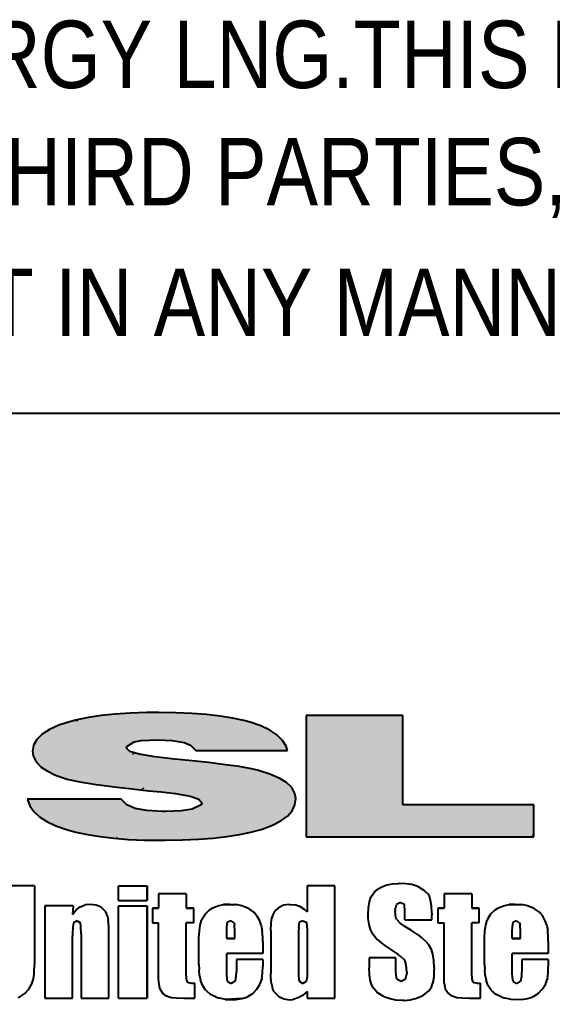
# Model space of a CAD drawing. Header units: millimetres. Extents: x -122 to 473, y -100 to 321.
# Drawn here: x 414.34 to 421.53, y -9.21 to 4.02 of the extents above; entities that cross this region are included whole.
import ezdxf

# ---------------------------------------------------------------- set-up
doc = ezdxf.new("R2010")
doc.units = ezdxf.units.MM
doc.styles.add('Arial Narrow', font='ARIALN.TTF', dxfattribs={"height": 0.2})

# ---------------------------------------------------------------- blocks, each defined once
blk = doc.blocks.new('Unknown-234528872-4356')
at = {"linetype": 'Continuous'}
for points in [[(416.447, -5.329), (416.217, -5.326), (414.569, -5.689)], [(416.217, -5.326), (416.051, -5.327), (414.569, -5.689)], [(416.051, -5.327), (415.832, -5.335), (414.569, -5.689)], [(416.661, -5.338), (416.447, -5.329), (414.569, -5.689)], [(415.832, -5.335), (415.628, -5.348), (414.569, -5.689)], [(416.86, -5.354), (416.661, -5.338), (414.569, -5.689)], [(415.628, -5.348), (415.44, -5.369), (414.569, -5.689)], [(417.044, -5.375), (416.86, -5.354), (414.569, -5.689)], [(415.44, -5.369), (415.268, -5.395), (414.569, -5.689)], [(417.213, -5.402), (417.044, -5.375), (414.569, -5.689)], [(415.268, -5.395), (415.11, -5.426), (414.569, -5.689)], [(417.365, -5.436), (417.213, -5.402), (414.569, -5.689)], [(419.511, -5.368), (418.207, -5.368), (419.511, -6.57)], [(418.207, -5.368), (418.207, -7.005), (419.511, -6.57)], [(415.11, -5.426), (414.967, -5.465), (414.569, -5.689)], [(417.448, -5.458), (417.365, -5.436), (414.569, -5.689)], [(417.593, -5.508), (417.448, -5.458), (414.569, -5.689)], [(414.967, -5.465), (414.866, -5.499), (414.569, -5.689)], [(414.866, -5.499), (414.739, -5.556), (414.569, -5.689)], [(417.715, -5.565), (417.593, -5.508), (414.569, -5.689)], [(414.739, -5.556), (414.64, -5.619), (414.569, -5.689)], [(414.526, -5.765), (414.512, -5.847), (414.569, -5.689)], [(414.512, -5.847), (414.522, -5.913), (414.569, -5.689)], [(414.522, -5.913), (414.561, -5.991), (414.569, -5.689)], [(414.561, -5.991), (414.63, -6.063), (414.569, -5.689)], [(417.812, -5.63), (417.715, -5.565), (414.569, -5.689)], [(417.885, -5.702), (417.812, -5.63), (414.569, -5.689)], [(414.63, -6.063), (414.7, -6.111), (414.569, -5.689)], [(414.7, -6.111), (414.824, -6.171), (414.569, -5.689)], [(414.824, -6.171), (414.98, -6.224), (414.569, -5.689)], [(414.98, -6.224), (414.997, -6.23), (414.569, -5.689)], [(414.997, -6.23), (415.151, -6.261), (414.569, -5.689)], [(415.151, -6.261), (415.369, -6.296), (414.569, -5.689)], [(415.369, -6.296), (415.479, -6.311), (414.569, -5.689)], [(415.479, -6.311), (415.653, -6.334), (414.569, -5.689)], [(415.653, -6.334), (415.855, -6.357), (414.569, -5.689)], [(415.855, -6.357), (416.082, -6.382), (414.569, -5.689)], [(416.082, -6.382), (416.25, -6.398), (414.569, -5.689)], [(416.25, -6.398), (416.44, -6.42), (414.569, -5.689)], [(416.44, -6.42), (416.639, -6.456), (414.569, -5.689)], [(416.639, -6.456), (416.758, -6.497), (414.569, -5.689)], [(416.758, -6.497), (417.751, -6.848), (414.569, -5.689)], [(417.751, -6.848), (417.864, -6.789), (414.569, -5.689)], [(417.864, -6.789), (417.952, -6.724), (414.569, -5.689)], [(417.952, -6.724), (418.015, -6.652), (414.569, -5.689)], [(418.015, -6.652), (418.053, -6.573), (414.569, -5.689)], [(418.053, -6.573), (418.065, -6.488), (414.569, -5.689)], [(418.065, -6.488), (418.055, -6.418), (414.569, -5.689)], [(418.055, -6.418), (418.013, -6.34), (414.569, -5.689)], [(418.013, -6.34), (417.941, -6.27), (414.569, -5.689)], [(417.941, -6.27), (417.851, -6.216), (414.569, -5.689)], [(417.851, -6.216), (417.716, -6.158), (414.569, -5.689)], [(417.716, -6.158), (416.161, -5.925), (414.569, -5.689)], [(416.161, -5.925), (415.95, -5.89), (414.569, -5.689)], [(415.95, -5.89), (415.824, -5.851), (414.569, -5.689)], [(415.824, -5.851), (415.782, -5.808), (414.569, -5.689)], [(415.782, -5.808), (415.786, -5.786), (414.569, -5.689)], [(415.786, -5.786), (415.884, -5.723), (414.569, -5.689)], [(415.884, -5.723), (415.979, -5.706), (414.569, -5.689)], [(415.979, -5.706), (416.195, -5.695), (414.569, -5.689)], [(416.195, -5.695), (417.885, -5.702), (414.569, -5.689)], [(416.399, -5.704), (417.885, -5.702), (416.195, -5.695)], [(417.935, -5.779), (417.885, -5.702), (416.399, -5.704)], [(416.561, -5.731), (417.955, -5.839), (416.399, -5.704)], [(417.955, -5.839), (417.935, -5.779), (416.399, -5.704)], [(416.645, -5.765), (417.955, -5.839), (416.561, -5.731)], [(416.718, -5.839), (417.955, -5.839), (416.645, -5.765)], [(416.316, -5.944), (416.161, -5.925), (417.716, -6.158)], [(416.388, -5.952), (416.316, -5.944), (417.716, -6.158)], [(416.571, -5.97), (416.388, -5.952), (417.716, -6.158)], [(416.622, -5.974), (416.571, -5.97), (417.716, -6.158)], [(416.888, -6.003), (416.622, -5.974), (417.716, -6.158)], [(417.115, -6.031), (416.888, -6.003), (417.716, -6.158)], [(417.3, -6.057), (417.115, -6.031), (417.716, -6.158)], [(417.446, -6.083), (417.3, -6.057), (417.716, -6.158)], [(417.547, -6.105), (417.446, -6.083), (417.716, -6.158)], [(415.707, -6.494), (414.44, -6.494), (415.784, -6.573)], [(415.784, -6.573), (414.44, -6.494), (415.897, -6.622)], [(415.897, -6.622), (414.44, -6.494), (416.053, -6.65)], [(414.44, -6.494), (414.442, -6.502), (416.053, -6.65)], [(414.442, -6.502), (414.475, -6.585), (416.053, -6.65)], [(416.053, -6.65), (414.475, -6.585), (416.266, -6.661)], [(414.475, -6.585), (414.53, -6.662), (416.266, -6.661)], [(416.669, -6.629), (416.023, -7.047), (416.788, -6.571)], [(416.023, -7.047), (416.25, -7.05), (416.788, -6.571)], [(416.25, -7.05), (416.305, -7.05), (416.788, -6.571)], [(416.305, -7.05), (416.535, -7.046), (416.788, -6.571)], [(416.535, -7.046), (416.751, -7.036), (416.788, -6.571)], [(416.788, -6.571), (416.751, -7.036), (416.798, -6.543)], [(416.751, -7.036), (416.951, -7.021), (416.798, -6.543)], [(416.798, -6.543), (417.305, -6.974), (416.758, -6.497)], [(417.305, -6.974), (417.459, -6.942), (416.758, -6.497)], [(417.459, -6.942), (417.597, -6.904), (416.758, -6.497)], [(417.597, -6.904), (417.612, -6.899), (416.758, -6.497)], [(417.612, -6.899), (417.751, -6.848), (416.758, -6.497)], [(416.951, -7.021), (417.136, -7.001), (416.798, -6.543)], [(417.136, -7.001), (417.305, -6.974), (416.798, -6.543)], [(419.511, -6.57), (418.207, -7.005), (421.281, -7.005)], [(421.281, -6.57), (419.511, -6.57), (421.281, -7.005)], [(416.266, -6.661), (414.53, -6.662), (416.308, -6.661)], [(414.53, -6.662), (414.607, -6.732), (416.308, -6.661)], [(416.308, -6.661), (414.607, -6.732), (416.522, -6.653)], [(414.607, -6.732), (414.706, -6.796), (416.522, -6.653)], [(414.706, -6.796), (414.828, -6.854), (416.522, -6.653)], [(414.828, -6.854), (414.972, -6.904), (416.522, -6.653)], [(416.522, -6.653), (414.972, -6.904), (416.669, -6.629)], [(414.972, -6.904), (415.098, -6.939), (416.669, -6.629)], [(415.098, -6.939), (415.255, -6.974), (416.669, -6.629)], [(415.255, -6.974), (415.426, -7.001), (416.669, -6.629)], [(415.426, -7.001), (415.611, -7.022), (416.669, -6.629)], [(415.611, -7.022), (415.809, -7.038), (416.669, -6.629)], [(415.809, -7.038), (416.023, -7.047), (416.669, -6.629)]]:
    blk.add_hatch(color=3, dxfattribs=at).paths.add_polyline_path(points)
at = {"color": 7, "linetype": 'Continuous'}
for p in [(378.469, -1.286), (378.472, -1.286)]:
    blk.add_line(p, (457.654, -1.286), dxfattribs=at)
at = {"color": 3, "linetype": 'Continuous'}
for p, q in [((415.103, -5.444), (415.123, -5.424)), ((415.268, -5.395), (415.11, -5.426)), ((415.44, -5.369), (415.268, -5.395)), ((415.628, -5.348), (415.44, -5.369)), ((415.832, -5.335), (415.628, -5.348)), ((416.051, -5.327), (415.832, -5.335)), ((416.217, -5.326), (416.051, -5.327)), ((416.447, -5.329), (416.217, -5.326)), ((416.661, -5.338), (416.447, -5.329)), ((416.86, -5.354), (416.661, -5.338)), ((417.044, -5.375), (416.86, -5.354)), ((417.213, -5.402), (417.044, -5.375)), ((417.365, -5.436), (417.213, -5.402)), ((418.207, -5.368), (418.207, -7.005)), ((419.511, -5.368), (418.207, -5.368)), ((419.511, -6.57), (419.511, -5.368)), ((414.739, -5.556), (414.64, -5.619)), ((414.866, -5.499), (414.739, -5.556)), ((414.967, -5.465), (414.866, -5.499)), ((415.11, -5.426), (414.967, -5.465)), ((417.448, -5.458), (417.365, -5.436)), ((417.593, -5.508), (417.448, -5.458)), ((417.715, -5.565), (417.593, -5.508)), ((414.569, -5.689), (414.526, -5.765)), ((414.64, -5.619), (414.569, -5.689)), ((417.812, -5.63), (417.715, -5.565)), ((417.885, -5.702), (417.812, -5.63)), ((414.526, -5.765), (414.512, -5.847)), ((415.782, -5.808), (415.786, -5.786)), ((415.824, -5.851), (415.782, -5.808)), ((415.786, -5.786), (415.884, -5.723)), ((415.884, -5.723), (415.979, -5.706)), ((415.979, -5.706), (416.195, -5.695)), ((416.195, -5.695), (416.399, -5.704)), ((416.399, -5.704), (416.561, -5.731)), ((416.561, -5.731), (416.645, -5.765)), ((416.645, -5.765), (416.718, -5.839)), ((417.935, -5.779), (417.885, -5.702)), ((417.955, -5.839), (417.935, -5.779)), ((414.512, -5.847), (414.522, -5.913)), ((414.522, -5.913), (414.561, -5.991)), ((415.95, -5.89), (415.824, -5.851)), ((415.864, -5.89), (415.884, -5.87)), ((416.161, -5.925), (415.95, -5.89)), ((416.316, -5.944), (416.161, -5.925)), ((416.388, -5.952), (416.316, -5.944)), ((416.571, -5.97), (416.388, -5.952)), ((416.718, -5.839), (417.955, -5.839)), ((414.561, -5.991), (414.63, -6.063)), ((414.63, -6.063), (414.7, -6.111)), ((416.622, -5.974), (416.571, -5.97)), ((416.888, -6.003), (416.622, -5.974)), ((417.115, -6.031), (416.888, -6.003)), ((417.3, -6.057), (417.115, -6.031)), ((417.446, -6.083), (417.3, -6.057)), ((417.547, -6.105), (417.446, -6.083)), ((414.7, -6.111), (414.824, -6.171)), ((414.824, -6.171), (414.98, -6.224)), ((417.716, -6.158), (417.547, -6.105)), ((417.851, -6.216), (417.716, -6.158)), ((417.941, -6.27), (417.851, -6.216)), ((414.98, -6.224), (414.997, -6.23)), ((414.997, -6.23), (415.151, -6.261)), ((415.151, -6.261), (415.369, -6.296)), ((415.369, -6.296), (415.479, -6.311)), ((415.479, -6.311), (415.653, -6.334)), ((415.653, -6.334), (415.855, -6.357)), ((415.987, -6.372), (416.015, -6.344)), ((418.013, -6.34), (417.941, -6.27)), ((418.055, -6.418), (418.013, -6.34)), ((415.855, -6.357), (416.082, -6.382)), ((416.082, -6.382), (416.25, -6.398)), ((416.25, -6.398), (416.44, -6.42)), ((416.44, -6.42), (416.639, -6.456)), ((416.639, -6.456), (416.758, -6.497)), ((418.065, -6.488), (418.055, -6.418)), ((415.707, -6.494), (414.44, -6.494)), ((414.44, -6.494), (414.442, -6.502)), ((414.442, -6.502), (414.475, -6.585)), ((414.475, -6.585), (414.53, -6.662)), ((415.558, -6.501), (415.565, -6.494)), ((415.784, -6.573), (415.707, -6.494)), ((415.897, -6.622), (415.784, -6.573)), ((416.788, -6.571), (416.669, -6.629)), ((416.758, -6.497), (416.798, -6.543)), ((416.798, -6.543), (416.788, -6.571)), ((418.015, -6.652), (418.053, -6.573)), ((418.053, -6.573), (418.065, -6.488)), ((421.281, -6.57), (419.511, -6.57)), ((421.281, -7.005), (421.281, -6.57)), ((414.53, -6.662), (414.607, -6.732)), ((414.607, -6.732), (414.706, -6.796)), ((416.053, -6.65), (415.897, -6.622)), ((416.266, -6.661), (416.053, -6.65)), ((416.308, -6.661), (416.266, -6.661)), ((416.522, -6.653), (416.308, -6.661)), ((416.669, -6.629), (416.522, -6.653)), ((417.864, -6.789), (417.952, -6.724)), ((417.952, -6.724), (418.015, -6.652)), ((414.706, -6.796), (414.828, -6.854)), ((414.828, -6.854), (414.972, -6.904)), ((417.612, -6.899), (417.751, -6.848)), ((417.751, -6.848), (417.864, -6.789)), ((414.972, -6.904), (415.098, -6.939)), ((415.098, -6.939), (415.255, -6.974)), ((415.255, -6.974), (415.426, -7.001)), ((415.426, -7.001), (415.611, -7.022)), ((415.64, -7.025), (415.658, -7.007)), ((416.951, -7.021), (417.136, -7.001)), ((417.136, -7.001), (417.305, -6.974)), ((417.305, -6.974), (417.459, -6.942)), ((417.459, -6.942), (417.597, -6.904)), ((417.597, -6.904), (417.612, -6.899)), ((418.207, -7.005), (421.281, -7.005)), ((421.251, -7.005), (421.281, -6.974)), ((415.611, -7.022), (415.809, -7.038)), ((415.809, -7.038), (416.023, -7.047)), ((416.023, -7.047), (416.25, -7.05)), ((416.25, -7.05), (416.305, -7.05)), ((416.305, -7.05), (416.535, -7.046)), ((416.535, -7.046), (416.751, -7.036)), ((416.751, -7.036), (416.951, -7.021)), ((414.537, -7.663), (414.147, -7.663)), ((414.537, -7.663), (414.537, -8.676)), ((415.672, -7.861), (415.672, -7.663)), ((415.672, -7.663), (416.058, -7.663)), ((416.058, -7.663), (416.058, -7.861)), ((416.058, -7.861), (416.058, -7.663)), ((416.058, -7.663), (416.058, -7.663)), ((416.058, -7.861), (416.058, -7.663)), ((418.595, -7.663), (418.22, -7.663)), ((418.22, -7.663), (418.22, -8.015)), ((418.595, -9.179), (418.595, -7.663)), ((419.229, -7.677), (419.297, -7.652)), ((419.297, -7.652), (419.373, -7.637)), ((419.373, -7.637), (419.458, -7.632)), ((419.467, -7.632), (419.458, -7.632)), ((419.553, -7.636), (419.467, -7.632)), ((419.631, -7.648), (419.553, -7.636)), ((419.701, -7.67), (419.631, -7.648)), ((419.727, -7.681), (419.701, -7.67)), ((416.588, -7.771), (416.211, -7.771)), ((416.211, -7.771), (416.211, -7.966)), ((416.588, -7.771), (416.588, -7.966)), ((419.08, -7.819), (419.088, -7.803)), ((419.088, -7.803), (419.131, -7.743)), ((419.131, -7.743), (419.194, -7.695)), ((419.194, -7.695), (419.229, -7.677)), ((419.801, -7.726), (419.727, -7.681)), ((419.852, -7.778), (419.801, -7.726)), ((419.869, -7.806), (419.852, -7.778)), ((419.886, -7.862), (419.869, -7.806)), ((420.442, -7.771), (420.067, -7.771)), ((420.067, -7.771), (420.067, -7.966)), ((420.442, -7.771), (420.442, -7.966)), ((415.059, -7.937), (414.678, -7.937)), ((414.678, -7.937), (414.678, -9.179)), ((415.059, -7.937), (415.053, -8.05)), ((415.153, -7.949), (415.223, -7.921)), ((415.288, -7.915), (415.223, -7.921)), ((415.371, -7.924), (415.288, -7.915)), ((415.438, -7.954), (415.371, -7.924)), ((415.672, -7.861), (416.058, -7.861)), ((415.672, -9.179), (415.672, -7.937)), ((415.672, -7.937), (416.058, -7.937)), ((416.058, -7.937), (416.058, -9.179)), ((416.058, -9.179), (416.058, -7.937)), ((416.058, -7.937), (416.058, -7.937)), ((416.058, -9.179), (416.058, -7.937)), ((416.947, -7.963), (417.015, -7.936)), ((417.015, -7.936), (417.092, -7.919)), ((417.092, -7.919), (417.175, -7.915)), ((417.092, -7.919), (417.175, -7.915)), ((417.175, -7.915), (417.092, -7.919)), ((417.175, -7.915), (417.261, -7.919)), ((417.175, -7.915), (417.175, -7.915)), ((417.338, -7.934), (417.261, -7.919)), ((417.407, -7.96), (417.338, -7.934)), ((417.9, -7.926), (417.832, -7.96)), ((417.979, -7.915), (417.9, -7.926)), ((417.979, -7.915), (417.988, -7.915)), ((417.988, -7.915), (418.066, -7.923)), ((418.066, -7.923), (418.116, -7.94)), ((419.047, -7.96), (419.06, -7.881)), ((419.06, -7.881), (419.08, -7.819)), ((419.409, -7.99), (419.427, -7.917)), ((419.48, -7.888), (419.427, -7.917)), ((419.48, -7.888), (419.526, -7.91)), ((419.526, -7.91), (419.532, -7.922)), ((419.54, -8.009), (419.532, -7.922)), ((419.898, -7.937), (419.886, -7.862)), ((419.903, -8.032), (419.898, -7.937)), ((420.801, -7.963), (420.87, -7.936)), ((420.87, -7.936), (420.947, -7.919)), ((420.947, -7.919), (421.029, -7.915)), ((420.947, -7.919), (421.029, -7.915)), ((421.029, -7.915), (420.947, -7.919)), ((421.029, -7.915), (421.116, -7.919)), ((421.029, -7.915), (421.029, -7.915)), ((421.193, -7.934), (421.116, -7.919)), ((421.262, -7.96), (421.193, -7.934)), ((415.053, -8.05), (415.102, -7.987)), ((415.053, -8.05), (415.053, -8.05)), ((415.102, -7.987), (415.153, -7.949)), ((415.438, -7.954), (415.446, -7.96)), ((415.5, -8.017), (415.446, -7.96)), ((415.525, -8.075), (415.5, -8.017)), ((416.131, -7.966), (416.131, -8.163)), ((416.131, -7.966), (416.131, -7.966)), ((416.131, -7.966), (416.211, -7.966)), ((416.211, -7.966), (416.131, -7.966)), ((416.211, -7.966), (416.131, -7.966)), ((416.688, -7.966), (416.588, -7.966)), ((416.588, -7.966), (416.688, -7.966)), ((416.588, -7.966), (416.688, -7.966)), ((416.688, -8.163), (416.688, -7.966)), ((416.688, -7.966), (416.688, -7.966)), ((416.803, -8.108), (416.845, -8.044)), ((416.845, -8.044), (416.901, -7.991)), ((416.901, -7.991), (416.947, -7.963)), ((417.436, -7.974), (417.407, -7.96)), ((417.501, -8.022), (417.436, -7.974)), ((417.55, -8.081), (417.501, -8.022)), ((417.75, -8.065), (417.742, -8.095)), ((417.785, -8.001), (417.75, -8.065)), ((417.832, -7.96), (417.785, -8.001)), ((418.116, -7.94), (418.181, -7.979)), ((418.181, -7.979), (418.22, -8.015)), ((419.043, -8.057), (419.047, -7.96)), ((419.044, -8.107), (419.043, -8.057)), ((419.409, -7.99), (419.409, -8.005)), ((419.418, -8.091), (419.409, -8.005)), ((419.54, -8.122), (419.54, -8.009)), ((419.903, -8.032), (419.903, -8.062)), ((419.903, -8.122), (419.903, -8.062)), ((419.985, -7.966), (419.985, -8.163)), ((419.985, -7.966), (419.985, -7.966)), ((419.985, -7.966), (420.067, -7.966)), ((420.067, -7.966), (419.985, -7.966)), ((420.067, -7.966), (419.985, -7.966)), ((420.543, -7.966), (420.442, -7.966)), ((420.442, -7.966), (420.543, -7.966)), ((420.442, -7.966), (420.543, -7.966)), ((420.543, -8.163), (420.543, -7.966)), ((420.543, -7.966), (420.543, -7.966)), ((420.659, -8.108), (420.699, -8.044)), ((420.699, -8.044), (420.756, -7.991)), ((420.756, -7.991), (420.801, -7.963)), ((421.29, -7.974), (421.262, -7.96)), ((421.355, -8.022), (421.29, -7.974)), ((421.405, -8.081), (421.355, -8.022)), ((415.063, -8.166), (415.056, -8.219)), ((415.113, -8.135), (415.063, -8.166)), ((415.113, -8.135), (415.159, -8.162)), ((415.165, -8.214), (415.159, -8.162)), ((415.525, -8.075), (415.535, -8.134)), ((415.541, -8.214), (415.535, -8.134)), ((416.131, -8.163), (416.211, -8.163)), ((416.211, -8.794), (416.211, -8.163)), ((416.588, -8.828), (416.588, -8.163)), ((416.688, -8.163), (416.588, -8.163)), ((416.764, -8.273), (416.776, -8.194)), ((416.776, -8.194), (416.795, -8.127)), ((416.803, -8.108), (416.795, -8.127)), ((417.136, -8.218), (417.143, -8.157)), ((417.192, -8.135), (417.143, -8.157)), ((417.234, -8.162), (417.192, -8.135)), ((417.234, -8.162), (417.24, -8.192)), ((417.244, -8.287), (417.24, -8.192)), ((417.579, -8.135), (417.55, -8.081)), ((417.599, -8.196), (417.579, -8.135)), ((417.599, -8.196), (417.612, -8.271)), ((417.731, -8.268), (417.734, -8.169)), ((417.734, -8.169), (417.742, -8.095)), ((418.106, -8.226), (418.118, -8.155)), ((418.162, -8.135), (418.118, -8.155)), ((418.162, -8.135), (418.209, -8.157)), ((418.209, -8.157), (418.212, -8.166)), ((418.212, -8.166), (418.22, -8.249)), ((419.055, -8.188), (419.044, -8.107)), ((419.074, -8.256), (419.055, -8.188)), ((419.429, -8.119), (419.418, -8.091)), ((419.429, -8.119), (419.471, -8.165)), ((419.539, -8.212), (419.471, -8.165)), ((419.54, -8.122), (419.903, -8.122)), ((419.985, -8.163), (420.067, -8.163)), ((420.067, -8.794), (420.067, -8.163)), ((420.442, -8.828), (420.442, -8.163)), ((420.543, -8.163), (420.442, -8.163)), ((420.619, -8.273), (420.63, -8.194)), ((420.63, -8.194), (420.65, -8.127)), ((420.659, -8.108), (420.65, -8.127)), ((420.99, -8.218), (420.999, -8.157)), ((421.047, -8.135), (420.999, -8.157)), ((421.088, -8.162), (421.047, -8.135)), ((421.088, -8.162), (421.095, -8.192)), ((421.099, -8.287), (421.095, -8.192)), ((421.434, -8.135), (421.405, -8.081)), ((421.453, -8.196), (421.434, -8.135)), ((421.453, -8.196), (421.467, -8.271)), ((415.056, -8.219), (415.053, -8.317)), ((415.053, -8.317), (415.053, -8.339)), ((415.168, -8.318), (415.165, -8.214)), ((415.168, -8.318), (415.168, -9.179)), ((415.543, -8.309), (415.541, -8.214)), ((415.543, -9.179), (415.543, -8.309)), ((416.759, -8.365), (416.764, -8.273)), ((417.135, -8.287), (417.136, -8.218)), ((417.135, -8.377), (417.135, -8.287)), ((417.244, -8.377), (417.244, -8.287)), ((417.619, -8.358), (417.612, -8.271)), ((417.731, -8.268), (417.731, -8.85)), ((418.106, -8.226), (418.106, -8.249)), ((418.106, -8.857), (418.106, -8.249)), ((418.22, -8.249), (418.22, -8.824)), ((419.106, -8.319), (419.074, -8.256)), ((419.153, -8.377), (419.106, -8.319)), ((419.63, -8.269), (419.539, -8.212)), ((419.708, -8.321), (419.63, -8.269)), ((419.708, -8.321), (419.772, -8.37)), ((420.615, -8.365), (420.619, -8.273)), ((420.989, -8.287), (420.99, -8.218)), ((420.989, -8.377), (420.989, -8.287)), ((421.099, -8.377), (421.099, -8.287)), ((421.474, -8.358), (421.467, -8.271)), ((415.053, -9.179), (415.053, -8.339)), ((416.759, -8.727), (416.759, -8.365)), ((417.135, -8.377), (417.135, -8.377)), ((417.135, -8.377), (417.244, -8.377)), ((417.244, -8.377), (417.135, -8.377)), ((417.244, -8.377), (417.135, -8.377)), ((417.62, -8.415), (417.619, -8.358)), ((417.62, -8.415), (417.62, -8.58)), ((419.153, -8.377), (419.153, -8.378)), ((419.153, -8.378), (419.195, -8.413)), ((419.26, -8.46), (419.195, -8.413)), ((419.346, -8.519), (419.26, -8.46)), ((419.822, -8.415), (419.772, -8.37)), ((419.822, -8.415), (419.859, -8.456)), ((419.868, -8.468), (419.859, -8.456)), ((419.896, -8.522), (419.868, -8.468)), ((420.615, -8.727), (420.615, -8.365)), ((420.989, -8.377), (420.989, -8.377)), ((420.989, -8.377), (421.099, -8.377)), ((421.099, -8.377), (420.989, -8.377)), ((421.099, -8.377), (420.989, -8.377)), ((421.475, -8.415), (421.474, -8.358)), ((421.475, -8.415), (421.475, -8.58)), ((417.135, -8.849), (417.135, -8.58)), ((417.62, -8.58), (417.135, -8.58)), ((419.424, -8.573), (419.346, -8.519)), ((419.489, -8.622), (419.424, -8.573)), ((419.916, -8.589), (419.896, -8.522)), ((419.93, -8.671), (419.916, -8.589)), ((420.989, -8.849), (420.989, -8.58)), ((421.475, -8.58), (420.989, -8.58)), ((414.537, -8.676), (414.536, -8.778)), ((416.759, -8.727), (416.761, -8.793)), ((417.62, -8.66), (417.265, -8.66)), ((417.265, -8.66), (417.265, -8.824)), ((417.62, -8.66), (417.62, -8.752)), ((419.418, -8.635), (419.055, -8.635)), ((419.055, -8.635), (419.055, -8.735)), ((419.418, -8.82), (419.418, -8.635)), ((419.489, -8.622), (419.528, -8.657)), ((419.528, -8.657), (419.538, -8.67)), ((419.557, -8.733), (419.538, -8.67)), ((419.564, -8.831), (419.557, -8.733)), ((419.935, -8.765), (419.93, -8.671)), ((420.615, -8.727), (420.616, -8.793)), ((421.475, -8.66), (421.119, -8.66)), ((421.119, -8.66), (421.119, -8.824)), ((421.475, -8.66), (421.475, -8.752)), ((414.527, -8.916), (414.533, -8.858)), ((414.533, -8.858), (414.536, -8.778)), ((416.212, -8.899), (416.211, -8.794)), ((416.591, -8.932), (416.588, -8.828)), ((416.767, -8.875), (416.761, -8.793)), ((417.141, -8.939), (417.135, -8.849)), ((417.263, -8.884), (417.265, -8.824)), ((417.608, -8.915), (417.617, -8.845)), ((417.617, -8.845), (417.62, -8.752)), ((417.731, -8.902), (417.731, -8.85)), ((418.113, -8.944), (418.106, -8.857)), ((418.22, -8.824), (418.218, -8.894)), ((419.055, -8.735), (419.056, -8.77)), ((419.061, -8.86), (419.056, -8.77)), ((419.072, -8.936), (419.061, -8.86)), ((419.425, -8.91), (419.418, -8.82)), ((419.546, -8.923), (419.564, -8.851)), ((419.564, -8.831), (419.564, -8.851)), ((419.932, -8.888), (419.936, -8.791)), ((419.935, -8.765), (419.936, -8.791)), ((420.068, -8.899), (420.067, -8.794)), ((420.446, -8.932), (420.442, -8.828)), ((420.623, -8.875), (420.616, -8.793)), ((420.995, -8.939), (420.989, -8.849)), ((421.117, -8.884), (421.119, -8.824)), ((421.464, -8.915), (421.472, -8.845)), ((421.472, -8.845), (421.475, -8.752)), ((414.462, -9.06), (414.504, -8.987)), ((414.504, -8.987), (414.527, -8.918)), ((414.527, -8.916), (414.527, -8.918)), ((416.216, -8.98), (416.212, -8.899)), ((416.216, -8.98), (416.222, -9.029)), ((416.591, -8.932), (416.6, -8.964)), ((416.6, -8.964), (416.66, -8.978)), ((416.66, -8.978), (416.704, -8.979)), ((416.704, -9.179), (416.704, -8.979)), ((416.767, -8.875), (416.78, -8.939)), ((416.805, -9.005), (416.78, -8.939)), ((417.141, -8.939), (417.146, -8.957)), ((417.146, -8.957), (417.193, -8.982)), ((417.25, -8.948), (417.193, -8.982)), ((417.25, -8.948), (417.263, -8.884)), ((417.538, -9.061), (417.579, -8.996)), ((417.579, -8.996), (417.606, -8.929)), ((417.608, -8.915), (417.606, -8.929)), ((417.738, -8.987), (417.731, -8.902)), ((417.738, -8.987), (417.75, -9.048)), ((418.113, -8.944), (418.117, -8.957)), ((418.117, -8.957), (418.159, -8.982)), ((418.208, -8.954), (418.159, -8.982)), ((418.218, -8.894), (418.208, -8.954)), ((419.09, -8.998), (419.072, -8.936)), ((419.425, -8.91), (419.433, -8.93)), ((419.488, -8.954), (419.433, -8.93)), ((419.546, -8.923), (419.488, -8.954)), ((419.488, -8.954), (419.488, -8.954)), ((419.9, -9.027), (419.919, -8.966)), ((419.919, -8.966), (419.932, -8.888)), ((420.071, -8.98), (420.068, -8.899)), ((420.071, -8.98), (420.076, -9.029)), ((420.446, -8.932), (420.455, -8.964)), ((420.455, -8.964), (420.515, -8.978)), ((420.515, -8.978), (420.559, -8.979)), ((420.559, -9.179), (420.559, -8.979)), ((420.623, -8.875), (420.634, -8.939)), ((420.66, -9.005), (420.634, -8.939)), ((420.995, -8.939), (421.001, -8.957)), ((421.001, -8.957), (421.048, -8.982)), ((421.106, -8.948), (421.048, -8.982)), ((421.106, -8.948), (421.117, -8.884)), ((421.393, -9.061), (421.435, -8.996)), ((421.435, -8.996), (421.461, -8.929)), ((421.464, -8.915), (421.461, -8.929)), ((414.342, -9.161), (414.407, -9.118)), ((414.407, -9.118), (414.461, -9.061)), ((414.462, -9.06), (414.461, -9.061)), ((416.222, -9.029), (416.229, -9.054)), ((416.229, -9.054), (416.273, -9.118)), ((416.273, -9.118), (416.298, -9.138)), ((416.849, -9.071), (416.805, -9.005)), ((416.849, -9.071), (416.859, -9.081)), ((416.916, -9.129), (416.859, -9.081)), ((416.991, -9.166), (416.916, -9.129)), ((417.418, -9.16), (417.484, -9.118)), ((417.484, -9.118), (417.538, -9.061)), ((417.773, -9.097), (417.75, -9.048)), ((417.773, -9.097), (417.831, -9.155)), ((418.22, -9.089), (418.158, -9.143)), ((418.22, -9.089), (418.22, -9.179)), ((419.114, -9.047), (419.09, -8.998)), ((419.164, -9.103), (419.114, -9.047)), ((419.235, -9.151), (419.164, -9.103)), ((419.795, -9.135), (419.857, -9.086)), ((419.857, -9.086), (419.898, -9.03)), ((419.9, -9.027), (419.898, -9.03)), ((420.076, -9.029), (420.083, -9.054)), ((420.083, -9.054), (420.129, -9.118)), ((420.129, -9.118), (420.154, -9.138)), ((420.704, -9.071), (420.66, -9.005)), ((420.704, -9.071), (420.714, -9.081)), ((420.771, -9.129), (420.714, -9.081)), ((420.846, -9.166), (420.771, -9.129)), ((421.273, -9.16), (421.339, -9.118)), ((421.339, -9.118), (421.393, -9.061)), ((414.317, -9.172), (414.342, -9.161)), ((414.678, -9.179), (415.053, -9.179)), ((415.168, -9.179), (415.543, -9.179)), ((415.672, -9.179), (416.058, -9.179)), ((416.298, -9.138), (416.37, -9.167)), ((416.37, -9.167), (416.387, -9.17)), ((416.387, -9.17), (416.456, -9.176)), ((416.456, -9.176), (416.553, -9.179)), ((416.553, -9.179), (416.704, -9.179)), ((416.991, -9.166), (417.041, -9.182)), ((417.116, -9.197), (417.041, -9.182)), ((417.338, -9.187), (417.116, -9.197)), ((417.338, -9.187), (417.116, -9.197)), ((417.116, -9.197), (417.258, -9.199)), ((417.201, -9.201), (417.116, -9.197)), ((417.116, -9.197), (417.258, -9.199)), ((417.258, -9.199), (417.201, -9.201)), ((417.258, -9.199), (417.338, -9.187)), ((417.338, -9.187), (417.404, -9.165)), ((417.418, -9.16), (417.404, -9.165)), ((417.831, -9.155), (417.835, -9.158)), ((417.835, -9.158), (417.903, -9.19)), ((417.903, -9.19), (417.983, -9.201)), ((417.983, -9.201), (418.032, -9.197)), ((418.107, -9.173), (418.032, -9.197)), ((418.158, -9.143), (418.107, -9.173)), ((418.22, -9.179), (418.595, -9.179)), ((419.269, -9.167), (419.235, -9.151)), ((419.339, -9.191), (419.269, -9.167)), ((419.417, -9.206), (419.339, -9.191)), ((419.502, -9.21), (419.417, -9.206)), ((419.527, -9.21), (419.502, -9.21)), ((419.527, -9.21), (419.609, -9.203)), ((419.609, -9.203), (419.684, -9.185)), ((419.684, -9.185), (419.752, -9.158)), ((419.752, -9.158), (419.795, -9.135)), ((420.154, -9.138), (420.225, -9.167)), ((420.225, -9.167), (420.241, -9.17)), ((420.241, -9.17), (420.311, -9.176)), ((420.311, -9.176), (420.407, -9.179)), ((420.407, -9.179), (420.559, -9.179)), ((420.846, -9.166), (420.895, -9.182)), ((420.972, -9.197), (420.895, -9.182)), ((421.055, -9.201), (420.972, -9.197)), ((421.113, -9.199), (421.055, -9.201)), ((421.113, -9.199), (421.192, -9.187)), ((421.192, -9.187), (421.259, -9.165)), ((421.273, -9.16), (421.259, -9.165))]:
    blk.add_line(p, q, dxfattribs=at)
at = {"color": 7, "linetype": 'Continuous', "style": 'Arial Narrow'}
for s, height, p in [('THIS DOCUMENT IS PROPERTY OF QATARENERGY LNG.THIS DRAWING OR MATERIAL DESCRIBED THEREON MAY NOT BE COPIED', 0.909632, (390.136, 3.098)), ('OR DISCLOSED IN ANY FORM OR MEDIUM TO THIRD PARTIES, OR USED FOR OTHER THAN THE PURPOSE FOR WHICH', 0.90963, (390.119, 1.516)), ('IT HAS BEEN PROVIDED, IN WHOLE OR IN PART IN ANY MANNER EXCEPT AS EXPRESSLY PERMITTED BY QATARENERGY LNG.', 0.909632, (390.329, -0.248))]:
    blk.add_text(s, height=height, dxfattribs=at).set_placement(p)

msp = doc.modelspace()

# ---------------------------------------------------------------- block references
msp.add_blockref('Unknown-234528872-4356', (0, 0))

doc.saveas('drawing.dxf')
